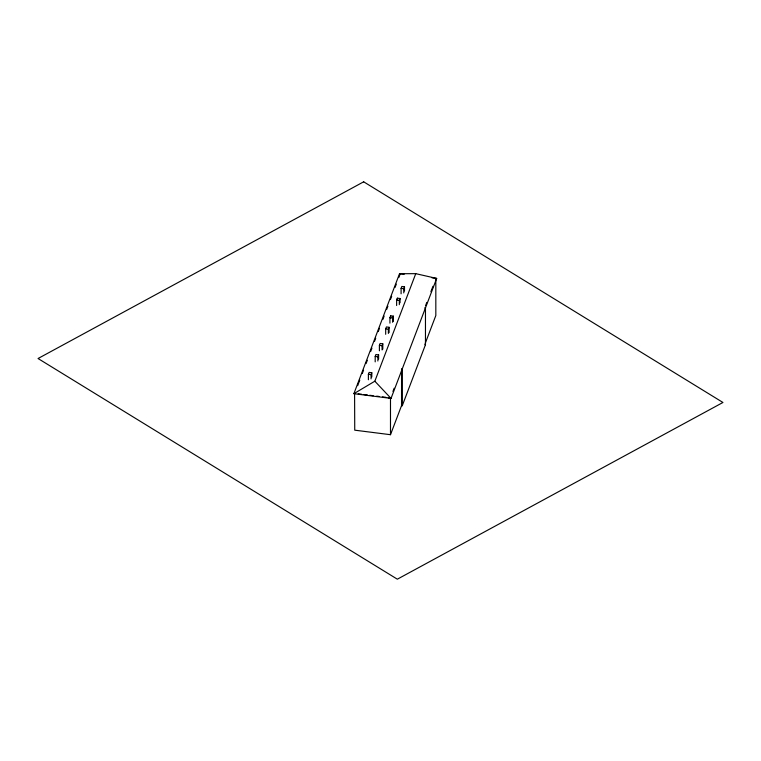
<?xml version="1.0" encoding="UTF-8"?>
<svg xmlns="http://www.w3.org/2000/svg" width="761" height="761" viewBox="0 0 761 761"><rect width="100%" height="100%" fill="white"/><g stroke="black" fill="none" stroke-linecap="round" stroke-linejoin="round"><path stroke-width="1.14" d="M353.875 393.684L399.525 273.713L415.753 273.665L436.681 278.421L391.03 398.403L353.875 393.684L374.84 381.204L415.753 273.665M354.588 393.779L354.74 430.174L390.488 434.702L401.551 405.623L401.551 368.819L402.255 368.914L402.255 405.718L401.551 405.623M357.68 385.646L359.772 380.129M362.293 373.508L363.558 370.198M366.07 363.577L367.335 360.267M370.693 351.439L371.948 348.129M374.469 341.508L375.725 338.198M378.246 331.577L379.511 328.267M382.869 319.439L384.124 316.138M386.645 309.518L387.901 306.207M390.422 299.587L391.677 296.276M395.045 287.449L396.3 284.138M398.821 277.518L400.077 274.207M368.391 379.749L368.391 374.307L369.114 372.405L371.796 372.747L371.796 376.98M375.192 361.875L375.192 356.433L375.915 354.531L378.598 354.873L378.598 359.097M379.397 350.811L379.397 345.38L380.129 343.468L382.802 343.81L382.802 349.099M385.684 334.298L385.684 328.857L386.407 326.954L389.09 327.297L389.09 332.586M389.927 323.14L389.927 317.698L390.65 315.796L393.332 316.138L393.332 321.427M396.633 305.513L396.633 300.081L397.356 298.179L400.039 298.512L400.039 302.745M401.095 293.803L401.095 288.362L401.818 286.459L404.5 286.792L404.5 291.025M371.073 378.883L371.073 374.65L371.796 372.747M377.875 360.999L377.875 356.776L378.598 354.873M382.079 349.946L382.079 345.713L382.802 343.81M388.367 333.432L388.367 329.199L389.09 327.297M392.609 322.274L392.609 318.041L393.332 316.138M399.316 304.647L399.316 300.414L400.039 298.512M403.777 292.928L403.777 288.704L404.5 286.792M390.326 398.307L388.177 397.613M392.942 391.439L394.169 388.205M425.58 305.665L426.807 302.431M430.907 291.663L432.952 286.279M425.171 343.544L435.825 315.549L435.825 278.745M402.255 405.718L425.466 344.714L425.466 307.91L424.762 307.815M399.525 273.713L404.177 274.302M432.039 277.832L436.681 278.421M401.095 288.362L403.777 288.704M396.633 300.081L399.316 300.414M389.927 317.698L392.609 318.041M385.684 328.857L388.367 329.199M424.762 344.619L425.466 344.714M379.397 345.38L382.079 345.713M375.192 356.433L377.875 356.776M368.391 374.307L371.073 374.65M358.193 393.808L361.656 394.246M363.967 394.54L367.42 394.978M369.732 395.273L373.185 395.71M376.647 396.148L378.949 396.443M382.412 396.881L385.875 397.318M374.84 381.204L391.03 398.403M397.356 298.179L397.356 300.348M390.65 315.796L390.65 317.974M390.488 397.898L390.488 434.702M363.672 181.812L38.05 358.517L397.337 579.188L722.95 402.474L363.672 181.812"/></g></svg>
